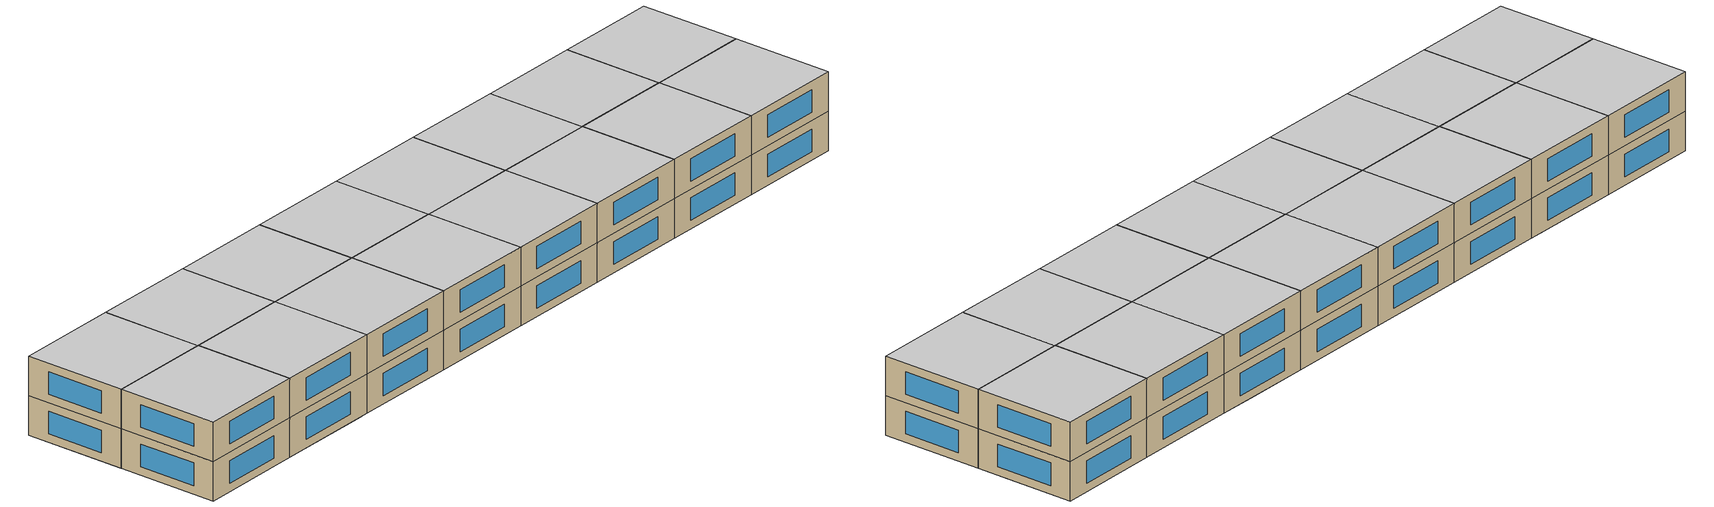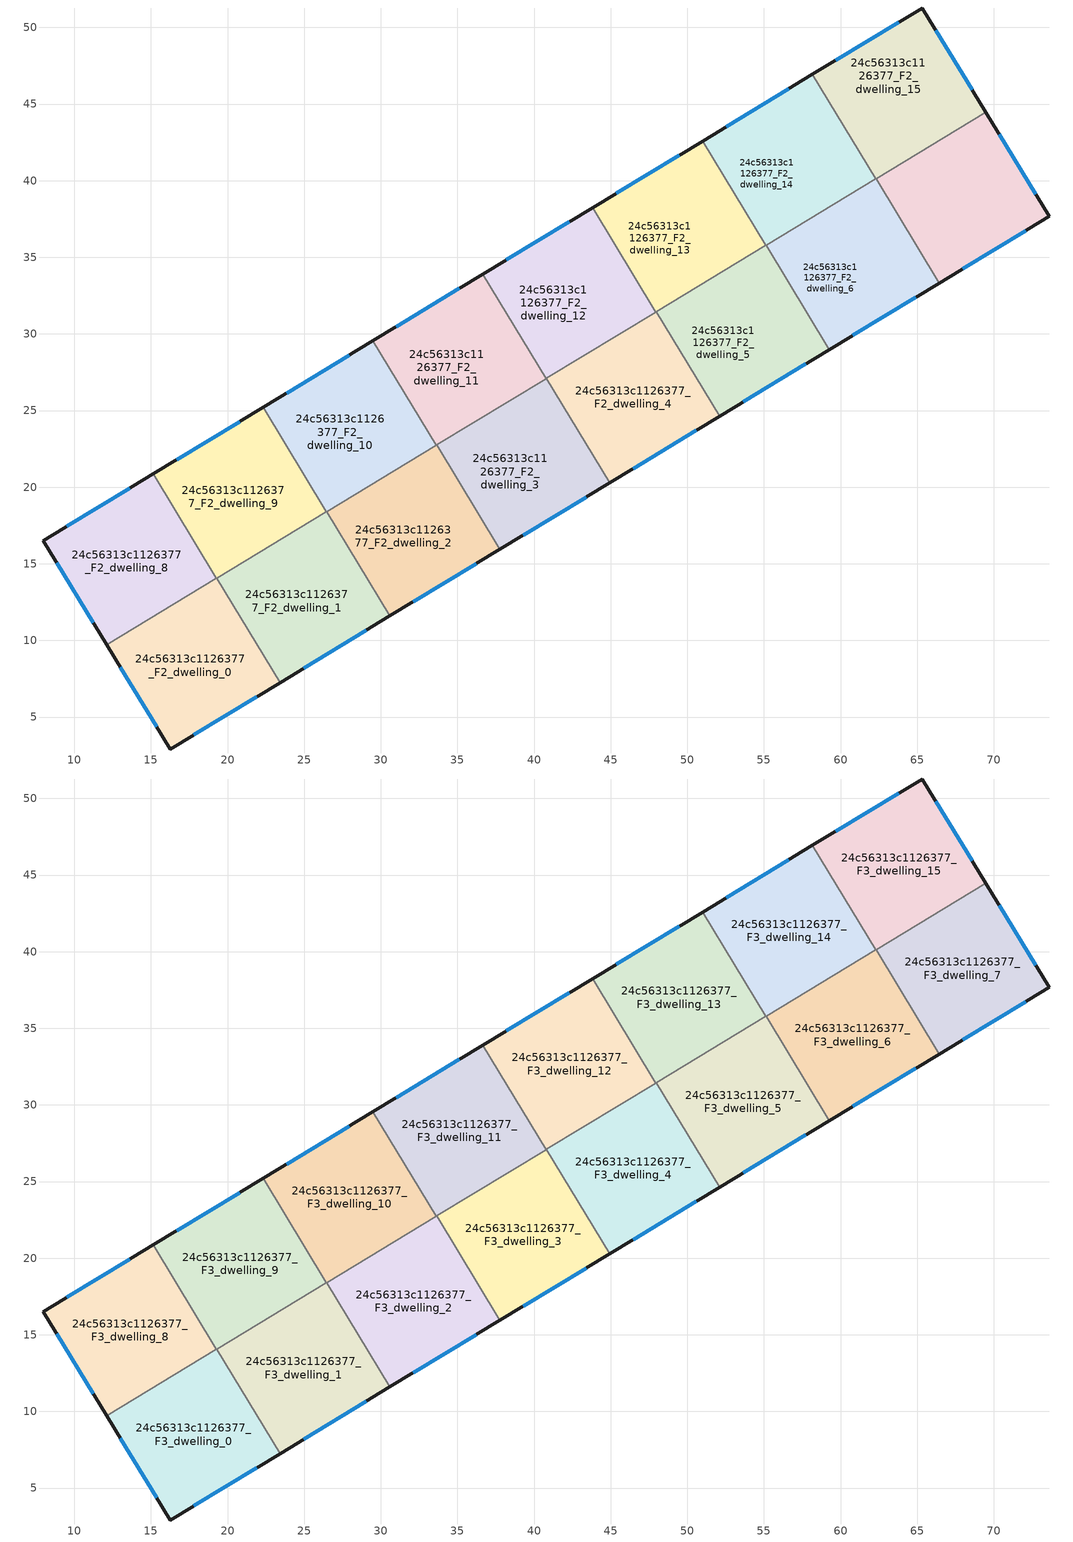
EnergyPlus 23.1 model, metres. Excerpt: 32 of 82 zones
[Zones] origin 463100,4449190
24c56313c1126377_F2_dwelling_0
 floor to 24c56313c1126377_F1_dwelling_1 (EU_floor_Construction): 18.86,13.8 22.99,6.99 16.27,2.91 12.12,9.71 z6
 floor to 24c56313c1126377_F1_dwelling_3 (EU_floor_Construction): 19.3,14.06 23.43,7.25 22.99,6.99 18.87,13.8 z6
 wall outside (EU_wall_Construction): 12.12,9.71 16.27,2.91 23.43,7.25 z6:9
 wall to 24c56313c1126377_F2_dwelling_1 (EU_wall_Construction): 23.43,7.25 19.3,14.06 z6:9
 wall to 24c56313c1126377_F2_dwelling_8 (EU_wall_Construction): 19.28,14.05 12.12,9.71 z6:9
 wall to 24c56313c1126377_F2_dwelling_9 (EU_wall_Construction): 19.3,14.06 19.28,14.05 z6:9
 window (EU_Window_Construction): 17.8,3.84 21.89,6.32 / 13.01,8.25 15.38,4.37 z6.64:8.36
24c56313c1126377_F2_dwelling_1
 floor to 24c56313c1126377_F1_dwelling_3 (EU_floor_Construction): 25.61,17.89 29.74,11.08 23.43,7.25 19.3,14.06 z6
 floor to 24c56313c1126377_F1_dwelling_5 (EU_floor_Construction): 26.47,18.41 30.59,11.6 29.74,11.08 25.61,17.89 z6
 wall outside (EU_wall_Construction): 23.43,7.25 30.59,11.6 z6:9
 wall to 24c56313c1126377_F2_dwelling_2 (EU_wall_Construction): 30.59,11.6 26.47,18.41 z6:9
 wall to 24c56313c1126377_F2_dwelling_9 (EU_wall_Construction): 26.44,18.39 19.3,14.06 z6:9
 wall to 24c56313c1126377_F2_dwelling_10 (EU_wall_Construction): 26.47,18.41 26.44,18.39 z6:9
 window (EU_Window_Construction): 24.96,8.18 29.06,10.67 z6.64:8.36
24c56313c1126377_F2_dwelling_10
 floor to 24c56313c1126377_F1_dwelling_4 (EU_floor_Construction): 28.23,28.79 32.36,21.98 26.44,18.39 22.32,25.2 z6
 floor to 24c56313c1126377_F1_dwelling_6 (EU_floor_Construction): 29.49,29.55 33.61,22.74 32.36,21.98 28.23,28.79 z6
 wall outside (EU_wall_Construction): 29.49,29.55 22.32,25.2 z6:9
 wall to 24c56313c1126377_F2_dwelling_11 (EU_wall_Construction): 33.61,22.74 29.49,29.55 z6:9
 wall to 24c56313c1126377_F2_dwelling_9 (EU_wall_Construction): 22.32,25.2 26.45,18.39 z6:9
 wall to 24c56313c1126377_F2_dwelling_2 (EU_wall_Construction): 26.47,18.41 33.61,22.74 z6:9
 window (EU_Window_Construction): 27.95,28.62 23.85,26.13 z6.64:8.36
24c56313c1126377_F2_dwelling_11
 floor to 24c56313c1126377_F1_dwelling_6 (EU_floor_Construction): 34.98,32.88 39.11,26.07 33.61,22.74 29.49,29.55 z6
 floor to 24c56313c1126377_F1_dwelling_8 (EU_floor_Construction): 36.66,33.89 40.78,27.08 39.11,26.07 34.98,32.88 z6
 wall outside (EU_wall_Construction): 36.66,33.89 29.49,29.55 z6:9
 wall to 24c56313c1126377_F2_dwelling_12 (EU_wall_Construction): 40.78,27.08 36.66,33.89 z6:9
 wall to 24c56313c1126377_F2_dwelling_3 (EU_wall_Construction): 33.64,22.75 40.78,27.08 z6:9
 wall to 24c56313c1126377_F2_dwelling_2 (EU_wall_Construction): 33.61,22.74 33.64,22.75 z6:9
 window (EU_Window_Construction): 35.12,32.96 31.02,30.48 z6.64:8.36
24c56313c1126377_F2_dwelling_12
 floor to 24c56313c1126377_F1_dwelling_8 (EU_floor_Construction): 41.73,36.97 45.86,30.16 40.78,27.08 36.66,33.89 z6
 floor to 24c56313c1126377_F1_dwelling_10 (EU_floor_Construction): 43.83,38.24 47.95,31.43 45.86,30.16 41.73,36.97 z6
 wall outside (EU_wall_Construction): 43.83,38.24 36.66,33.89 z6:9
 wall to 24c56313c1126377_F2_dwelling_13 (EU_wall_Construction): 47.95,31.43 43.83,38.24 z6:9
 wall to 24c56313c1126377_F2_dwelling_4 (EU_wall_Construction): 40.81,27.1 47.95,31.43 z6:9
 wall to 24c56313c1126377_F2_dwelling_3 (EU_wall_Construction): 40.78,27.08 40.81,27.1 z6:9
 window (EU_Window_Construction): 42.29,37.31 38.19,34.82 z6.64:8.36
24c56313c1126377_F2_dwelling_13
 floor to 24c56313c1126377_F1_dwelling_10 (EU_floor_Construction): 48.48,41.06 52.6,34.25 47.95,31.43 43.83,38.24 z6
 floor to 24c56313c1126377_F1_dwelling_12 (EU_floor_Construction): 50.99,42.58 55.12,35.77 52.6,34.25 48.48,41.06 z6
 wall outside (EU_wall_Construction): 50.99,42.58 43.83,38.24 z6:9
 wall to 24c56313c1126377_F2_dwelling_14 (EU_wall_Construction): 55.12,35.77 50.99,42.58 z6:9
 wall to 24c56313c1126377_F2_dwelling_5 (EU_wall_Construction): 47.98,31.44 55.12,35.77 z6:9
 wall to 24c56313c1126377_F2_dwelling_4 (EU_wall_Construction): 47.95,31.43 47.98,31.44 z6:9
 window (EU_Window_Construction): 49.46,41.65 45.36,39.17 z6.64:8.36
24c56313c1126377_F2_dwelling_14
 floor to 24c56313c1126377_F1_dwelling_14 (EU_floor_Construction): 58.16,46.93 60.92,42.38 57.98,40.6 55.22,45.15 z6
 floor to 24c56313c1126377_F1_dwelling_16 (EU_floor_Construction): 60.92,42.38 62.29,40.12 59.35,38.34 57.98,40.6 z6
 floor adiabatic (EU_floor_Construction): 55.22,45.15 59.35,38.34 55.12,35.77 50.99,42.58 z6
 wall outside (EU_wall_Construction): 58.16,46.93 50.99,42.58 z6:9
 wall to 24c56313c1126377_F2_dwelling_15 (EU_wall_Construction): 62.29,40.12 58.16,46.93 z6:9
 wall to 24c56313c1126377_F2_dwelling_6 (EU_wall_Construction): 55.15,35.79 62.29,40.12 z6:9
 wall to 24c56313c1126377_F2_dwelling_5 (EU_wall_Construction): 55.12,35.77 55.15,35.79 z6:9
 window (EU_Window_Construction): 56.63,46 52.53,43.51 z6.64:8.36
24c56313c1126377_F2_dwelling_15
 floor to 24c56313c1126377_F1_dwelling_14 (EU_floor_Construction): 65.32,51.27 68.09,46.73 60.92,42.38 58.16,46.93 z6
 floor to 24c56313c1126377_F1_dwelling_16 (EU_floor_Construction): 68.09,46.73 69.47,44.47 62.29,40.12 60.92,42.38 z6
 wall outside (EU_wall_Construction): 69.47,44.47 65.32,51.27 58.16,46.93 z6:9
 wall to 24c56313c1126377_F2_dwelling_7 (EU_wall_Construction): 62.32,40.13 69.47,44.47 z6:9
 wall to 24c56313c1126377_F2_dwelling_6 (EU_wall_Construction): 62.29,40.12 62.32,40.13 z6:9
 window (EU_Window_Construction): 68.58,45.93 66.21,49.81 / 63.79,50.34 59.7,47.86 z6.64:8.36
24c56313c1126377_F2_dwelling_2
 floor to 24c56313c1126377_F1_dwelling_5 (EU_floor_Construction): 32.36,21.98 36.49,15.17 30.59,11.6 26.47,18.41 z6
 floor to 24c56313c1126377_F1_dwelling_7 (EU_floor_Construction): 33.64,22.75 37.77,15.94 36.49,15.17 32.36,21.98 z6
 wall outside (EU_wall_Construction): 30.59,11.6 37.77,15.94 z6:9
 wall to 24c56313c1126377_F2_dwelling_3 (EU_wall_Construction): 37.77,15.94 33.64,22.75 z6:9
 window (EU_Window_Construction): 32.13,12.53 36.23,15.01 z6.64:8.36
24c56313c1126377_F2_dwelling_3
 floor to 24c56313c1126377_F1_dwelling_7 (EU_floor_Construction): 39.11,26.07 43.24,19.26 37.77,15.94 33.64,22.75 z6
 floor adiabatic (EU_floor_Construction): 40.81,27.1 44.93,20.29 43.24,19.26 39.11,26.07 z6
 wall outside (EU_wall_Construction): 37.77,15.94 44.93,20.29 z6:9
 wall to 24c56313c1126377_F2_dwelling_4 (EU_wall_Construction): 44.93,20.29 40.81,27.1 z6:9
 window (EU_Window_Construction): 39.3,16.87 43.4,19.36 z6.64:8.36
24c56313c1126377_F2_dwelling_4
 floor adiabatic (EU_floor_Construction): 47.98,31.44 52.1,24.63 44.93,20.29 40.81,27.1 z6
 wall outside (EU_wall_Construction): 44.93,20.29 52.1,24.63 z6:9
 wall to 24c56313c1126377_F2_dwelling_5 (EU_wall_Construction): 52.1,24.63 47.98,31.44 z6:9
 window (EU_Window_Construction): 46.47,21.22 50.57,23.7 z6.64:8.36
24c56313c1126377_F2_dwelling_5
 floor to 24c56313c1126377_F1_dwelling_11 (EU_floor_Construction): 52.6,34.25 56.73,27.44 52.1,24.63 47.98,31.44 z6
 floor to 24c56313c1126377_F1_dwelling_13 (EU_floor_Construction): 55.15,35.79 59.27,28.98 56.73,27.44 52.6,34.25 z6
 wall outside (EU_wall_Construction): 52.1,24.63 59.27,28.98 z6:9
 wall to 24c56313c1126377_F2_dwelling_6 (EU_wall_Construction): 59.27,28.98 55.15,35.79 z6:9
 window (EU_Window_Construction): 53.64,25.56 57.74,28.05 z6.64:8.36
24c56313c1126377_F2_dwelling_6
 floor to 24c56313c1126377_F1_dwelling_13 (EU_floor_Construction): 59.35,38.34 63.48,31.53 59.27,28.98 55.15,35.79 z6
 floor to 24c56313c1126377_F1_dwelling_15 (EU_floor_Construction): 62.32,40.13 66.44,33.32 63.48,31.53 59.35,38.34 z6
 wall outside (EU_wall_Construction): 59.27,28.98 66.44,33.32 z6:9
 wall to 24c56313c1126377_F2_dwelling_7 (EU_wall_Construction): 66.44,33.32 62.32,40.13 z6:9
 window (EU_Window_Construction): 60.81,29.91 64.91,32.39 z6.64:8.36
24c56313c1126377_F2_dwelling_7
 floor to 24c56313c1126377_F1_dwelling_15 (EU_floor_Construction): 66.1,42.43 70.23,35.62 66.44,33.32 62.32,40.13 z6
 floor to 24c56313c1126377_F1_dwelling_16 (EU_floor_Construction): 69.47,44.47 73.62,37.67 70.23,35.62 66.1,42.43 z6
 wall outside (EU_wall_Construction): 66.44,33.32 73.62,37.67 69.47,44.47 z6:9
 window (EU_Window_Construction): 72.73,39.13 70.36,43.02 / 67.98,34.25 72.08,36.74 z6.64:8.36
24c56313c1126377_F2_dwelling_8
 floor to 24c56313c1126377_F1_dwelling_0 (EU_floor_Construction): 14.74,20.61 18.86,13.81 12.11,9.72 7.97,16.51 z6
 floor to 24c56313c1126377_F1_dwelling_2 (EU_floor_Construction): 15.15,20.86 19.28,14.05 18.86,13.8 14.74,20.61 z6
 floor to 24c56313c1126377_F1_dwelling_1 (EU_floor_Construction): 18.86,13.81 18.86,13.8 12.12,9.71 12.11,9.72 z6
 wall outside (EU_wall_Construction): 15.15,20.86 7.97,16.51 12.12,9.71 z6:9
 wall to 24c56313c1126377_F2_dwelling_9 (EU_wall_Construction): 19.28,14.05 15.15,20.86 z6:9
 window (EU_Window_Construction): 8.86,15.05 11.23,11.16 / 13.61,19.93 9.51,17.44 z6.64:8.36
24c56313c1126377_F2_dwelling_9
 floor to 24c56313c1126377_F1_dwelling_2 (EU_floor_Construction): 21.49,24.7 25.61,17.89 19.28,14.05 15.15,20.86 z6
 floor to 24c56313c1126377_F1_dwelling_4 (EU_floor_Construction): 22.32,25.2 26.44,18.39 25.61,17.89 21.49,24.7 z6
 wall outside (EU_wall_Construction): 22.32,25.2 15.15,20.86 z6:9
 window (EU_Window_Construction): 20.78,24.27 16.68,21.79 z6.64:8.36
24c56313c1126377_F3_dwelling_0
 floor to 24c56313c1126377_F2_dwelling_0 (EU_floor_Construction): 19.3,14.06 23.43,7.25 16.27,2.91 12.12,9.71 z9
 wall outside (EU_wall_Construction): 12.12,9.71 16.27,2.91 23.43,7.25 z9:12
 wall to 24c56313c1126377_F3_dwelling_1 (EU_wall_Construction): 23.43,7.25 19.3,14.06 z9:12
 wall to 24c56313c1126377_F3_dwelling_8 (EU_wall_Construction): 19.28,14.05 12.12,9.71 z9:12
 wall to 24c56313c1126377_F3_dwelling_9 (EU_wall_Construction): 19.3,14.06 19.28,14.05 z9:12
 window (EU_Window_Construction): 17.8,3.84 21.89,6.32 / 13.01,8.25 15.38,4.37 z9.64:11.36
 ceiling to 24c56313c1126377_F4_dwelling_0 (EU_floor_Construction): 23.43,7.25 19.3,14.06 12.12,9.71 16.27,2.91 z12
24c56313c1126377_F3_dwelling_1
 floor to 24c56313c1126377_F2_dwelling_1 (EU_floor_Construction): 26.47,18.41 30.59,11.6 23.43,7.25 19.3,14.06 z9
 wall outside (EU_wall_Construction): 23.43,7.25 30.59,11.6 z9:12
 wall to 24c56313c1126377_F3_dwelling_2 (EU_wall_Construction): 30.59,11.6 26.47,18.41 z9:12
 wall to 24c56313c1126377_F3_dwelling_9 (EU_wall_Construction): 26.44,18.39 19.3,14.06 z9:12
 wall to 24c56313c1126377_F3_dwelling_10 (EU_wall_Construction): 26.47,18.41 26.44,18.39 z9:12
 window (EU_Window_Construction): 24.96,8.18 29.06,10.67 z9.64:11.36
 ceiling to 24c56313c1126377_F4_dwelling_1 (EU_floor_Construction): 30.59,11.6 26.47,18.41 19.3,14.06 23.43,7.25 z12
24c56313c1126377_F3_dwelling_10
 floor to 24c56313c1126377_F2_dwelling_10 (EU_floor_Construction): 29.49,29.55 33.61,22.74 26.45,18.39 22.32,25.2 z9
 wall outside (EU_wall_Construction): 29.49,29.55 22.32,25.2 z9:12
 wall to 24c56313c1126377_F3_dwelling_11 (EU_wall_Construction): 33.61,22.74 29.49,29.55 z9:12
 wall to 24c56313c1126377_F3_dwelling_9 (EU_wall_Construction): 22.32,25.2 26.45,18.39 z9:12
 wall to 24c56313c1126377_F3_dwelling_2 (EU_wall_Construction): 26.47,18.41 33.61,22.74 z9:12
 window (EU_Window_Construction): 27.95,28.62 23.85,26.13 z9.64:11.36
 ceiling to 24c56313c1126377_F4_dwelling_10 (EU_floor_Construction): 33.61,22.74 29.49,29.55 22.32,25.2 26.45,18.39 z12
24c56313c1126377_F3_dwelling_11
 floor to 24c56313c1126377_F2_dwelling_11 (EU_floor_Construction): 36.66,33.89 40.78,27.08 33.61,22.74 29.49,29.55 z9
 wall outside (EU_wall_Construction): 36.66,33.89 29.49,29.55 z9:12
 wall to 24c56313c1126377_F3_dwelling_12 (EU_wall_Construction): 40.78,27.08 36.66,33.89 z9:12
 wall to 24c56313c1126377_F3_dwelling_3 (EU_wall_Construction): 33.64,22.75 40.78,27.08 z9:12
 wall to 24c56313c1126377_F3_dwelling_2 (EU_wall_Construction): 33.61,22.74 33.64,22.75 z9:12
 window (EU_Window_Construction): 35.12,32.96 31.02,30.48 z9.64:11.36
 ceiling to 24c56313c1126377_F4_dwelling_11 (EU_floor_Construction): 40.78,27.08 36.66,33.89 29.49,29.55 33.61,22.74 z12
24c56313c1126377_F3_dwelling_12
 floor to 24c56313c1126377_F2_dwelling_12 (EU_floor_Construction): 43.83,38.24 47.95,31.43 40.78,27.08 36.66,33.89 z9
 wall outside (EU_wall_Construction): 43.83,38.24 36.66,33.89 z9:12
 wall to 24c56313c1126377_F3_dwelling_13 (EU_wall_Construction): 47.95,31.43 43.83,38.24 z9:12
 wall to 24c56313c1126377_F3_dwelling_4 (EU_wall_Construction): 40.81,27.1 47.95,31.43 z9:12
 wall to 24c56313c1126377_F3_dwelling_3 (EU_wall_Construction): 40.78,27.08 40.81,27.1 z9:12
 window (EU_Window_Construction): 42.29,37.31 38.19,34.82 z9.64:11.36
 ceiling to 24c56313c1126377_F4_dwelling_12 (EU_floor_Construction): 47.95,31.43 43.83,38.24 36.66,33.89 40.78,27.08 z12
24c56313c1126377_F3_dwelling_13
 floor to 24c56313c1126377_F2_dwelling_13 (EU_floor_Construction): 50.99,42.58 55.12,35.77 47.95,31.43 43.83,38.24 z9
 wall outside (EU_wall_Construction): 50.99,42.58 43.83,38.24 z9:12
 wall to 24c56313c1126377_F3_dwelling_14 (EU_wall_Construction): 55.12,35.77 50.99,42.58 z9:12
 wall to 24c56313c1126377_F3_dwelling_5 (EU_wall_Construction): 47.98,31.44 55.12,35.77 z9:12
 wall to 24c56313c1126377_F3_dwelling_4 (EU_wall_Construction): 47.95,31.43 47.98,31.44 z9:12
 window (EU_Window_Construction): 49.46,41.65 45.36,39.17 z9.64:11.36
 ceiling to 24c56313c1126377_F4_dwelling_13 (EU_floor_Construction): 55.12,35.77 50.99,42.58 43.83,38.24 47.95,31.43 z12
24c56313c1126377_F3_dwelling_14
 floor to 24c56313c1126377_F2_dwelling_14 (EU_floor_Construction): 58.16,46.93 62.29,40.12 55.12,35.77 50.99,42.58 z9
 wall outside (EU_wall_Construction): 58.16,46.93 50.99,42.58 z9:12
 wall to 24c56313c1126377_F3_dwelling_15 (EU_wall_Construction): 62.29,40.12 58.16,46.93 z9:12
 wall to 24c56313c1126377_F3_dwelling_6 (EU_wall_Construction): 55.15,35.79 62.29,40.12 z9:12
 wall to 24c56313c1126377_F3_dwelling_5 (EU_wall_Construction): 55.12,35.77 55.15,35.79 z9:12
 window (EU_Window_Construction): 56.63,46 52.53,43.51 z9.64:11.36
 ceiling to 24c56313c1126377_F4_dwelling_14 (EU_floor_Construction): 62.29,40.12 58.16,46.93 50.99,42.58 55.12,35.77 z12
24c56313c1126377_F3_dwelling_15
 floor to 24c56313c1126377_F2_dwelling_15 (EU_floor_Construction): 65.32,51.27 69.47,44.47 62.29,40.12 58.16,46.93 z9
 wall outside (EU_wall_Construction): 69.47,44.47 65.32,51.27 58.16,46.93 z9:12
 wall to 24c56313c1126377_F3_dwelling_7 (EU_wall_Construction): 62.32,40.13 69.47,44.47 z9:12
 wall to 24c56313c1126377_F3_dwelling_6 (EU_wall_Construction): 62.29,40.12 62.32,40.13 z9:12
 window (EU_Window_Construction): 68.58,45.93 66.21,49.81 / 63.79,50.34 59.7,47.86 z9.64:11.36
 ceiling to 24c56313c1126377_F4_dwelling_15 (EU_floor_Construction): 69.47,44.47 65.32,51.27 58.16,46.93 62.29,40.12 z12
24c56313c1126377_F3_dwelling_2
 floor to 24c56313c1126377_F2_dwelling_2 (EU_floor_Construction): 33.64,22.75 37.77,15.94 30.59,11.6 26.47,18.41 z9
 wall outside (EU_wall_Construction): 30.59,11.6 37.77,15.94 z9:12
 wall to 24c56313c1126377_F3_dwelling_3 (EU_wall_Construction): 37.77,15.94 33.64,22.75 z9:12
 window (EU_Window_Construction): 32.13,12.53 36.23,15.01 z9.64:11.36
 ceiling to 24c56313c1126377_F4_dwelling_2 (EU_floor_Construction): 37.77,15.94 33.64,22.75 26.47,18.41 30.59,11.6 z12
24c56313c1126377_F3_dwelling_3
 floor to 24c56313c1126377_F2_dwelling_3 (EU_floor_Construction): 40.81,27.1 44.93,20.29 37.77,15.94 33.64,22.75 z9
 wall outside (EU_wall_Construction): 37.77,15.94 44.93,20.29 z9:12
 wall to 24c56313c1126377_F3_dwelling_4 (EU_wall_Construction): 44.93,20.29 40.81,27.1 z9:12
 window (EU_Window_Construction): 39.3,16.87 43.4,19.36 z9.64:11.36
 ceiling to 24c56313c1126377_F4_dwelling_3 (EU_floor_Construction): 44.93,20.29 40.81,27.1 33.64,22.75 37.77,15.94 z12
24c56313c1126377_F3_dwelling_4
 floor to 24c56313c1126377_F2_dwelling_4 (EU_floor_Construction): 47.98,31.44 52.1,24.63 44.93,20.29 40.81,27.1 z9
 wall outside (EU_wall_Construction): 44.93,20.29 52.1,24.63 z9:12
 wall to 24c56313c1126377_F3_dwelling_5 (EU_wall_Construction): 52.1,24.63 47.98,31.44 z9:12
 window (EU_Window_Construction): 46.47,21.22 50.57,23.7 z9.64:11.36
 ceiling to 24c56313c1126377_F4_dwelling_4 (EU_floor_Construction): 52.1,24.63 47.98,31.44 40.81,27.1 44.93,20.29 z12
24c56313c1126377_F3_dwelling_5
 floor to 24c56313c1126377_F2_dwelling_5 (EU_floor_Construction): 55.15,35.79 59.27,28.98 52.1,24.63 47.98,31.44 z9
 wall outside (EU_wall_Construction): 52.1,24.63 59.27,28.98 z9:12
 wall to 24c56313c1126377_F3_dwelling_6 (EU_wall_Construction): 59.27,28.98 55.15,35.79 z9:12
 window (EU_Window_Construction): 53.64,25.56 57.74,28.05 z9.64:11.36
 ceiling to 24c56313c1126377_F4_dwelling_5 (EU_floor_Construction): 59.27,28.98 55.15,35.79 47.98,31.44 52.1,24.63 z12
24c56313c1126377_F3_dwelling_6
 floor to 24c56313c1126377_F2_dwelling_6 (EU_floor_Construction): 62.32,40.13 66.44,33.32 59.27,28.98 55.15,35.79 z9
 wall outside (EU_wall_Construction): 59.27,28.98 66.44,33.32 z9:12
 wall to 24c56313c1126377_F3_dwelling_7 (EU_wall_Construction): 66.44,33.32 62.32,40.13 z9:12
 window (EU_Window_Construction): 60.81,29.91 64.91,32.39 z9.64:11.36
 ceiling to 24c56313c1126377_F4_dwelling_6 (EU_floor_Construction): 66.44,33.32 62.32,40.13 55.15,35.79 59.27,28.98 z12
24c56313c1126377_F3_dwelling_7
 floor to 24c56313c1126377_F2_dwelling_7 (EU_floor_Construction): 69.47,44.47 73.62,37.67 66.44,33.32 62.32,40.13 z9
 wall outside (EU_wall_Construction): 66.44,33.32 73.62,37.67 69.47,44.47 z9:12
 window (EU_Window_Construction): 72.73,39.13 70.36,43.02 / 67.98,34.25 72.08,36.74 z9.64:11.36
 ceiling to 24c56313c1126377_F4_dwelling_7 (EU_floor_Construction): 73.62,37.67 69.47,44.47 62.32,40.13 66.44,33.32 z12
24c56313c1126377_F3_dwelling_8
 floor to 24c56313c1126377_F2_dwelling_8 (EU_floor_Construction): 15.15,20.86 19.28,14.05 12.12,9.71 7.97,16.51 z9
 wall outside (EU_wall_Construction): 15.15,20.86 7.97,16.51 12.12,9.71 z9:12
 wall to 24c56313c1126377_F3_dwelling_9 (EU_wall_Construction): 19.28,14.05 15.15,20.86 z9:12
 window (EU_Window_Construction): 8.86,15.05 11.23,11.16 / 13.61,19.93 9.51,17.44 z9.64:11.36
 ceiling to 24c56313c1126377_F4_dwelling_8 (EU_floor_Construction): 19.28,14.05 15.15,20.86 7.97,16.51 12.12,9.71 z12
24c56313c1126377_F3_dwelling_9
 floor to 24c56313c1126377_F2_dwelling_9 (EU_floor_Construction): 22.32,25.2 26.45,18.39 19.28,14.05 15.15,20.86 z9
 wall outside (EU_wall_Construction): 22.32,25.2 15.15,20.86 z9:12
 window (EU_Window_Construction): 20.78,24.27 16.68,21.79 z9.64:11.36
 ceiling to 24c56313c1126377_F4_dwelling_9 (EU_floor_Construction): 26.45,18.39 22.32,25.2 15.15,20.86 19.28,14.05 z12
[Building]
EU S2 Campaign: North Axis=0; Terrain=City; Solar Distribution=FullExterior
[Site:Location]
Yerevan-Zvartnots.Intl.AP: Latitude=40.15; Longitude=44.383; Time Zone=4; Elevation=854
[SizingPeriod:WeatherFileDays]
AnnualSizingPeriod: Begin Month=1; Begin Day of Month=1; End Month=12; End Day of Month=31; Day of Week for Start Day=Monday; Use Weather File Daylight Saving Period=No; Use Weather File Rain and Snow Indicators=No
[MATERIAL]
EU_InternalMass_Material: Roughness=MediumRough; Thickness=0.1; Conductivity=1; Density=1800; Specific Heat=900; Thermal Absorptance=0.9; Solar Absorptance=0.7; Visible Absorptance=0.7
[MATERIAL:NOMASS] Roughness=MediumRough; Thermal Absorptance=0.9; Solar Absorptance=0.7; Visible Absorptance=0.7
Name | Thermal Resistance
EU_wall_NoMass | 1.05043
EU_floor_NoMass | 0.478065
[WINDOWMATERIAL:SIMPLEGLAZINGSYSTEM]
EU_Window_SimpleGlazing: UFactor=2.5566; Solar Heat Gain Coefficient=0.75; Visible Transmittance=0.75
[CONSTRUCTION]
EU_wall_Construction: EU_wall_NoMass
EU_floor_Construction: EU_floor_NoMass
EU_Window_Construction: EU_Window_SimpleGlazing
EU_InternalMass_Construction: EU_InternalMass_Material
[ZONE] Type=1; Multiplier=1; Ceiling Height=autocalculate; Floor Area=autocalculate; Part of Total Floor Area=Yes
Name | Volume
24c56313c1126377_F2_dwelling_0; 24c56313c1126377_F3_dwelling_0 | 200.286
24c56313c1126377_F2_dwelling_1; 24c56313c1126377_F3_dwelling_1; 24c56313c1126377_F2_dwelling_12; 24c56313c1126377_F3_dwelling_12; 24c56313c1126377_F2_dwelling_9; 24c56313c1126377_F3_dwelling_9 | 200.292
24c56313c1126377_F2_dwelling_10; 24c56313c1126377_F3_dwelling_10 | 200.327
24c56313c1126377_F2_dwelling_11; 24c56313c1126377_F3_dwelling_11 | 200.326
24c56313c1126377_F2_dwelling_13; 24c56313c1126377_F3_dwelling_13 | 200.313
24c56313c1126377_F2_dwelling_14; 24c56313c1126377_F3_dwelling_14; 24c56313c1126377_F2_dwelling_4; 24c56313c1126377_F3_dwelling_4 | 200.309
24c56313c1126377_F2_dwelling_15; 24c56313c1126377_F3_dwelling_15 | 200.32
24c56313c1126377_F2_dwelling_2; 24c56313c1126377_F3_dwelling_2 | 200.274
24c56313c1126377_F2_dwelling_3; 24c56313c1126377_F3_dwelling_3 | 200.271
24c56313c1126377_F2_dwelling_5; 24c56313c1126377_F3_dwelling_5 | 200.291
24c56313c1126377_F2_dwelling_6; 24c56313c1126377_F3_dwelling_6 | 200.259
24c56313c1126377_F2_dwelling_7; 24c56313c1126377_F3_dwelling_7 | 200.285
24c56313c1126377_F2_dwelling_8; 24c56313c1126377_F3_dwelling_8 | 200.302
[INTERNALMASS] Construction=EU_InternalMass_Construction
Name | Zone or ZoneList | Surface Area
24c56313c1126377_F2_dwelling_0_EU_InternalMass | 24c56313c1126377_F2_dwelling_0 | 66.7618
24c56313c1126377_F2_dwelling_1_EU_InternalMass | 24c56313c1126377_F2_dwelling_1 | 66.7639
24c56313c1126377_F2_dwelling_2_EU_InternalMass | 24c56313c1126377_F2_dwelling_2 | 66.7583
24c56313c1126377_F2_dwelling_3_EU_InternalMass | 24c56313c1126377_F2_dwelling_3 | 66.7571
24c56313c1126377_F2_dwelling_4_EU_InternalMass | 24c56313c1126377_F2_dwelling_4 | 66.7695
24c56313c1126377_F2_dwelling_5_EU_InternalMass | 24c56313c1126377_F2_dwelling_5 | 66.7639
24c56313c1126377_F2_dwelling_6_EU_InternalMass | 24c56313c1126377_F2_dwelling_6 | 66.7527
24c56313c1126377_F2_dwelling_7_EU_InternalMass | 24c56313c1126377_F2_dwelling_7 | 66.7615
24c56313c1126377_F2_dwelling_8_EU_InternalMass | 24c56313c1126377_F2_dwelling_8 | 66.7674
24c56313c1126377_F2_dwelling_9_EU_InternalMass | 24c56313c1126377_F2_dwelling_9 | 66.7642
24c56313c1126377_F2_dwelling_10_EU_InternalMass | 24c56313c1126377_F2_dwelling_10 | 66.7754
24c56313c1126377_F2_dwelling_11_EU_InternalMass | 24c56313c1126377_F2_dwelling_11 | 66.7754
24c56313c1126377_F2_dwelling_12_EU_InternalMass | 24c56313c1126377_F2_dwelling_12 | 66.7642
24c56313c1126377_F2_dwelling_13_EU_InternalMass | 24c56313c1126377_F2_dwelling_13 | 66.771
24c56313c1126377_F2_dwelling_14_EU_InternalMass | 24c56313c1126377_F2_dwelling_14 | 66.7699
24c56313c1126377_F2_dwelling_15_EU_InternalMass | 24c56313c1126377_F2_dwelling_15 | 66.7731
24c56313c1126377_F3_dwelling_0_EU_InternalMass | 24c56313c1126377_F3_dwelling_0 | 66.7618
24c56313c1126377_F3_dwelling_1_EU_InternalMass | 24c56313c1126377_F3_dwelling_1 | 66.7639
24c56313c1126377_F3_dwelling_2_EU_InternalMass | 24c56313c1126377_F3_dwelling_2 | 66.7583
24c56313c1126377_F3_dwelling_3_EU_InternalMass | 24c56313c1126377_F3_dwelling_3 | 66.7571
24c56313c1126377_F3_dwelling_4_EU_InternalMass | 24c56313c1126377_F3_dwelling_4 | 66.7695
24c56313c1126377_F3_dwelling_5_EU_InternalMass | 24c56313c1126377_F3_dwelling_5 | 66.7639
24c56313c1126377_F3_dwelling_6_EU_InternalMass | 24c56313c1126377_F3_dwelling_6 | 66.7527
24c56313c1126377_F3_dwelling_7_EU_InternalMass | 24c56313c1126377_F3_dwelling_7 | 66.7615
24c56313c1126377_F3_dwelling_8_EU_InternalMass | 24c56313c1126377_F3_dwelling_8 | 66.7674
24c56313c1126377_F3_dwelling_9_EU_InternalMass | 24c56313c1126377_F3_dwelling_9 | 66.7642
24c56313c1126377_F3_dwelling_10_EU_InternalMass | 24c56313c1126377_F3_dwelling_10 | 66.7754
24c56313c1126377_F3_dwelling_11_EU_InternalMass | 24c56313c1126377_F3_dwelling_11 | 66.7754
24c56313c1126377_F3_dwelling_12_EU_InternalMass | 24c56313c1126377_F3_dwelling_12 | 66.7642
24c56313c1126377_F3_dwelling_13_EU_InternalMass | 24c56313c1126377_F3_dwelling_13 | 66.771
24c56313c1126377_F3_dwelling_14_EU_InternalMass | 24c56313c1126377_F3_dwelling_14 | 66.7699
24c56313c1126377_F3_dwelling_15_EU_InternalMass | 24c56313c1126377_F3_dwelling_15 | 66.7731
[OTHEREQUIPMENT] Fuel Type=Electricity; Design Level Calculation Method=Watts/Area; Power per Zone Floor Area=1; Fraction Latent=0; Fraction Radiant=0; Fraction Lost=0; Carbon Dioxide Generation Rate=0; EndUse Subcategory=EU_Step8_InternalGains
Name | Zone or ZoneList or Space or SpaceList | Schedule
EU_Step8_InternalGain_24c56313c1126377_F2_dwelling_0_f000 | 24c56313c1126377_F2_dwelling_0 | EU_Step8_GainSchedule_24c56313c1126377_F2_dwelling_0_f000
EU_Step8_InternalGain_24c56313c1126377_F2_dwelling_1_f000 | 24c56313c1126377_F2_dwelling_1 | EU_Step8_GainSchedule_24c56313c1126377_F2_dwelling_1_f000
EU_Step8_InternalGain_24c56313c1126377_F2_dwelling_2_f000 | 24c56313c1126377_F2_dwelling_2 | EU_Step8_GainSchedule_24c56313c1126377_F2_dwelling_2_f000
EU_Step8_InternalGain_24c56313c1126377_F2_dwelling_3_f000 | 24c56313c1126377_F2_dwelling_3 | EU_Step8_GainSchedule_24c56313c1126377_F2_dwelling_3_f000
EU_Step8_InternalGain_24c56313c1126377_F2_dwelling_4_f000 | 24c56313c1126377_F2_dwelling_4 | EU_Step8_GainSchedule_24c56313c1126377_F2_dwelling_4_f000
EU_Step8_InternalGain_24c56313c1126377_F2_dwelling_5_f000 | 24c56313c1126377_F2_dwelling_5 | EU_Step8_GainSchedule_24c56313c1126377_F2_dwelling_5_f000
EU_Step8_InternalGain_24c56313c1126377_F2_dwelling_6_f000 | 24c56313c1126377_F2_dwelling_6 | EU_Step8_GainSchedule_24c56313c1126377_F2_dwelling_6_f000
EU_Step8_InternalGain_24c56313c1126377_F2_dwelling_7_f000 | 24c56313c1126377_F2_dwelling_7 | EU_Step8_GainSchedule_24c56313c1126377_F2_dwelling_7_f000
EU_Step8_InternalGain_24c56313c1126377_F2_dwelling_8_f000 | 24c56313c1126377_F2_dwelling_8 | EU_Step8_GainSchedule_24c56313c1126377_F2_dwelling_8_f000
EU_Step8_InternalGain_24c56313c1126377_F2_dwelling_9_f000 | 24c56313c1126377_F2_dwelling_9 | EU_Step8_GainSchedule_24c56313c1126377_F2_dwelling_9_f000
EU_Step8_InternalGain_24c56313c1126377_F2_dwelling_10_f000 | 24c56313c1126377_F2_dwelling_10 | EU_Step8_GainSchedule_24c56313c1126377_F2_dwelling_10_f000
EU_Step8_InternalGain_24c56313c1126377_F2_dwelling_11_f000 | 24c56313c1126377_F2_dwelling_11 | EU_Step8_GainSchedule_24c56313c1126377_F2_dwelling_11_f000
EU_Step8_InternalGain_24c56313c1126377_F2_dwelling_12_f000 | 24c56313c1126377_F2_dwelling_12 | EU_Step8_GainSchedule_24c56313c1126377_F2_dwelling_12_f000
EU_Step8_InternalGain_24c56313c1126377_F2_dwelling_13_f000 | 24c56313c1126377_F2_dwelling_13 | EU_Step8_GainSchedule_24c56313c1126377_F2_dwelling_13_f000
EU_Step8_InternalGain_24c56313c1126377_F2_dwelling_14_f000 | 24c56313c1126377_F2_dwelling_14 | EU_Step8_GainSchedule_24c56313c1126377_F2_dwelling_14_f000
EU_Step8_InternalGain_24c56313c1126377_F2_dwelling_15_f000 | 24c56313c1126377_F2_dwelling_15 | EU_Step8_GainSchedule_24c56313c1126377_F2_dwelling_15_f000
EU_Step8_InternalGain_24c56313c1126377_F3_dwelling_0_f000 | 24c56313c1126377_F3_dwelling_0 | EU_Step8_GainSchedule_24c56313c1126377_F3_dwelling_0_f000
EU_Step8_InternalGain_24c56313c1126377_F3_dwelling_1_f000 | 24c56313c1126377_F3_dwelling_1 | EU_Step8_GainSchedule_24c56313c1126377_F3_dwelling_1_f000
EU_Step8_InternalGain_24c56313c1126377_F3_dwelling_2_f000 | 24c56313c1126377_F3_dwelling_2 | EU_Step8_GainSchedule_24c56313c1126377_F3_dwelling_2_f000
EU_Step8_InternalGain_24c56313c1126377_F3_dwelling_3_f000 | 24c56313c1126377_F3_dwelling_3 | EU_Step8_GainSchedule_24c56313c1126377_F3_dwelling_3_f000
EU_Step8_InternalGain_24c56313c1126377_F3_dwelling_4_f000 | 24c56313c1126377_F3_dwelling_4 | EU_Step8_GainSchedule_24c56313c1126377_F3_dwelling_4_f000
EU_Step8_InternalGain_24c56313c1126377_F3_dwelling_5_f000 | 24c56313c1126377_F3_dwelling_5 | EU_Step8_GainSchedule_24c56313c1126377_F3_dwelling_5_f000
EU_Step8_InternalGain_24c56313c1126377_F3_dwelling_6_f000 | 24c56313c1126377_F3_dwelling_6 | EU_Step8_GainSchedule_24c56313c1126377_F3_dwelling_6_f000
EU_Step8_InternalGain_24c56313c1126377_F3_dwelling_7_f000 | 24c56313c1126377_F3_dwelling_7 | EU_Step8_GainSchedule_24c56313c1126377_F3_dwelling_7_f000
EU_Step8_InternalGain_24c56313c1126377_F3_dwelling_8_f000 | 24c56313c1126377_F3_dwelling_8 | EU_Step8_GainSchedule_24c56313c1126377_F3_dwelling_8_f000
EU_Step8_InternalGain_24c56313c1126377_F3_dwelling_9_f000 | 24c56313c1126377_F3_dwelling_9 | EU_Step8_GainSchedule_24c56313c1126377_F3_dwelling_9_f000
EU_Step8_InternalGain_24c56313c1126377_F3_dwelling_10_f000 | 24c56313c1126377_F3_dwelling_10 | EU_Step8_GainSchedule_24c56313c1126377_F3_dwelling_10_f000
EU_Step8_InternalGain_24c56313c1126377_F3_dwelling_11_f000 | 24c56313c1126377_F3_dwelling_11 | EU_Step8_GainSchedule_24c56313c1126377_F3_dwelling_11_f000
EU_Step8_InternalGain_24c56313c1126377_F3_dwelling_12_f000 | 24c56313c1126377_F3_dwelling_12 | EU_Step8_GainSchedule_24c56313c1126377_F3_dwelling_12_f000
EU_Step8_InternalGain_24c56313c1126377_F3_dwelling_13_f000 | 24c56313c1126377_F3_dwelling_13 | EU_Step8_GainSchedule_24c56313c1126377_F3_dwelling_13_f000
EU_Step8_InternalGain_24c56313c1126377_F3_dwelling_14_f000 | 24c56313c1126377_F3_dwelling_14 | EU_Step8_GainSchedule_24c56313c1126377_F3_dwelling_14_f000
EU_Step8_InternalGain_24c56313c1126377_F3_dwelling_15_f000 | 24c56313c1126377_F3_dwelling_15 | EU_Step8_GainSchedule_24c56313c1126377_F3_dwelling_15_f000
[ZONEVENTILATION:DESIGNFLOWRATE] Schedule=EU_AlwaysOn; Design Flow Rate Calculation Method=AirChanges/Hour; Air Changes per Hour=0.557805; Ventilation Type=Natural; Fan Pressure Rise=0; Fan Total Efficiency=1; Constant Term Coefficient=1; Temperature Term Coefficient=0; Velocity Term Coefficient=0; Velocity Squared Term Coefficient=0; Minimum Indoor Temperature=-100; Maximum Indoor Temperature=100; Delta Temperature=-100; Minimum Outdoor Temperature=-100; Maximum Outdoor Temperature=100; Maximum Wind Speed=40
Name | Zone or ZoneList or Space or SpaceList
EU_ConstantAir_24c56313c1126377_F2_dwelling_0 | 24c56313c1126377_F2_dwelling_0
EU_ConstantAir_24c56313c1126377_F2_dwelling_1 | 24c56313c1126377_F2_dwelling_1
EU_ConstantAir_24c56313c1126377_F2_dwelling_2 | 24c56313c1126377_F2_dwelling_2
EU_ConstantAir_24c56313c1126377_F2_dwelling_3 | 24c56313c1126377_F2_dwelling_3
EU_ConstantAir_24c56313c1126377_F2_dwelling_4 | 24c56313c1126377_F2_dwelling_4
EU_ConstantAir_24c56313c1126377_F2_dwelling_5 | 24c56313c1126377_F2_dwelling_5
EU_ConstantAir_24c56313c1126377_F2_dwelling_6 | 24c56313c1126377_F2_dwelling_6
EU_ConstantAir_24c56313c1126377_F2_dwelling_7 | 24c56313c1126377_F2_dwelling_7
EU_ConstantAir_24c56313c1126377_F2_dwelling_8 | 24c56313c1126377_F2_dwelling_8
EU_ConstantAir_24c56313c1126377_F2_dwelling_9 | 24c56313c1126377_F2_dwelling_9
EU_ConstantAir_24c56313c1126377_F2_dwelling_10 | 24c56313c1126377_F2_dwelling_10
EU_ConstantAir_24c56313c1126377_F2_dwelling_11 | 24c56313c1126377_F2_dwelling_11
EU_ConstantAir_24c56313c1126377_F2_dwelling_12 | 24c56313c1126377_F2_dwelling_12
EU_ConstantAir_24c56313c1126377_F2_dwelling_13 | 24c56313c1126377_F2_dwelling_13
EU_ConstantAir_24c56313c1126377_F2_dwelling_14 | 24c56313c1126377_F2_dwelling_14
EU_ConstantAir_24c56313c1126377_F2_dwelling_15 | 24c56313c1126377_F2_dwelling_15
EU_ConstantAir_24c56313c1126377_F3_dwelling_0 | 24c56313c1126377_F3_dwelling_0
EU_ConstantAir_24c56313c1126377_F3_dwelling_1 | 24c56313c1126377_F3_dwelling_1
EU_ConstantAir_24c56313c1126377_F3_dwelling_2 | 24c56313c1126377_F3_dwelling_2
EU_ConstantAir_24c56313c1126377_F3_dwelling_3 | 24c56313c1126377_F3_dwelling_3
EU_ConstantAir_24c56313c1126377_F3_dwelling_4 | 24c56313c1126377_F3_dwelling_4
EU_ConstantAir_24c56313c1126377_F3_dwelling_5 | 24c56313c1126377_F3_dwelling_5
EU_ConstantAir_24c56313c1126377_F3_dwelling_6 | 24c56313c1126377_F3_dwelling_6
EU_ConstantAir_24c56313c1126377_F3_dwelling_7 | 24c56313c1126377_F3_dwelling_7
EU_ConstantAir_24c56313c1126377_F3_dwelling_8 | 24c56313c1126377_F3_dwelling_8
EU_ConstantAir_24c56313c1126377_F3_dwelling_9 | 24c56313c1126377_F3_dwelling_9
EU_ConstantAir_24c56313c1126377_F3_dwelling_10 | 24c56313c1126377_F3_dwelling_10
EU_ConstantAir_24c56313c1126377_F3_dwelling_11 | 24c56313c1126377_F3_dwelling_11
EU_ConstantAir_24c56313c1126377_F3_dwelling_12 | 24c56313c1126377_F3_dwelling_12
EU_ConstantAir_24c56313c1126377_F3_dwelling_13 | 24c56313c1126377_F3_dwelling_13
EU_ConstantAir_24c56313c1126377_F3_dwelling_14 | 24c56313c1126377_F3_dwelling_14
EU_ConstantAir_24c56313c1126377_F3_dwelling_15 | 24c56313c1126377_F3_dwelling_15
[HVACTEMPLATE:THERMOSTAT] Constant Heating Setpoint=20; Constant Cooling Setpoint=50
EU_HeatOnly_24c56313c1126377_F1_dwelling_15; EU_HeatOnly_24c56313c1126377_F1_dwelling_16; EU_HeatOnly_24c56313c1126377_F2_dwelling_0; EU_HeatOnly_24c56313c1126377_F2_dwelling_1; EU_HeatOnly_24c56313c1126377_F2_dwelling_2; EU_HeatOnly_24c56313c1126377_F2_dwelling_3; EU_HeatOnly_24c56313c1126377_F2_dwelling_4; EU_HeatOnly_24c56313c1126377_F2_dwelling_5; EU_HeatOnly_24c56313c1126377_F2_dwelling_6; EU_HeatOnly_24c56313c1126377_F2_dwelling_7; EU_HeatOnly_24c56313c1126377_F2_dwelling_8; EU_HeatOnly_24c56313c1126377_F2_dwelling_9; EU_HeatOnly_24c56313c1126377_F2_dwelling_10; EU_HeatOnly_24c56313c1126377_F2_dwelling_11; EU_HeatOnly_24c56313c1126377_F2_dwelling_12; EU_HeatOnly_24c56313c1126377_F2_dwelling_13; EU_HeatOnly_24c56313c1126377_F2_dwelling_14; EU_HeatOnly_24c56313c1126377_F2_dwelling_15; EU_HeatOnly_24c56313c1126377_F3_dwelling_0; EU_HeatOnly_24c56313c1126377_F3_dwelling_1; EU_HeatOnly_24c56313c1126377_F3_dwelling_2; EU_HeatOnly_24c56313c1126377_F3_dwelling_3; EU_HeatOnly_24c56313c1126377_F3_dwelling_4; EU_HeatOnly_24c56313c1126377_F3_dwelling_5; EU_HeatOnly_24c56313c1126377_F3_dwelling_6; EU_HeatOnly_24c56313c1126377_F3_dwelling_7; EU_HeatOnly_24c56313c1126377_F3_dwelling_8; EU_HeatOnly_24c56313c1126377_F3_dwelling_9; EU_HeatOnly_24c56313c1126377_F3_dwelling_10; EU_HeatOnly_24c56313c1126377_F3_dwelling_11; EU_HeatOnly_24c56313c1126377_F3_dwelling_12; EU_HeatOnly_24c56313c1126377_F3_dwelling_13; EU_HeatOnly_24c56313c1126377_F3_dwelling_14; EU_HeatOnly_24c56313c1126377_F3_dwelling_15; EU_HeatOnly_24c56313c1126377_F4_dwelling_0; EU_HeatOnly_24c56313c1126377_F4_dwelling_1; EU_HeatOnly_24c56313c1126377_F4_dwelling_2; EU_HeatOnly_24c56313c1126377_F4_dwelling_3; EU_HeatOnly_24c56313c1126377_F4_dwelling_4; EU_HeatOnly_24c56313c1126377_F4_dwelling_5
[HVACTEMPLATE:ZONE:IDEALLOADSAIRSYSTEM] System Availability Schedule=EU_AlwaysOn; Maximum Heating Supply Air Temperature=50; Minimum Cooling Supply Air Temperature=13; Maximum Heating Supply Air Humidity Ratio=0.0156; Minimum Cooling Supply Air Humidity Ratio=0.0077; Heating Limit=NoLimit; Cooling Limit=NoLimit; Heating Availability Schedule=EU_AlwaysOn; Cooling Availability Schedule=EU_CoolingOff; Dehumidification Control Type=ConstantSensibleHeatRatio; Cooling Sensible Heat Ratio=0.7; Dehumidification Setpoint=60; Humidification Control Type=None; Humidification Setpoint=30; Outdoor Air Method=None; Outdoor Air Flow Rate per Person=0.00944; Outdoor Air Flow Rate per Zone Floor Area=0; Outdoor Air Flow Rate per Zone=0; Demand Controlled Ventilation Type=None; Outdoor Air Economizer Type=NoEconomizer; Heat Recovery Type=None; Sensible Heat Recovery Effectiveness=0.7; Latent Heat Recovery Effectiveness=0.65
Name | Template Thermostat
24c56313c1126377_F2_dwelling_0 | EU_HeatOnly_24c56313c1126377_F2_dwelling_0
24c56313c1126377_F2_dwelling_1 | EU_HeatOnly_24c56313c1126377_F2_dwelling_1
24c56313c1126377_F2_dwelling_2 | EU_HeatOnly_24c56313c1126377_F2_dwelling_2
24c56313c1126377_F2_dwelling_3 | EU_HeatOnly_24c56313c1126377_F2_dwelling_3
24c56313c1126377_F2_dwelling_4 | EU_HeatOnly_24c56313c1126377_F2_dwelling_4
24c56313c1126377_F2_dwelling_5 | EU_HeatOnly_24c56313c1126377_F2_dwelling_5
24c56313c1126377_F2_dwelling_6 | EU_HeatOnly_24c56313c1126377_F2_dwelling_6
24c56313c1126377_F2_dwelling_7 | EU_HeatOnly_24c56313c1126377_F2_dwelling_7
24c56313c1126377_F2_dwelling_8 | EU_HeatOnly_24c56313c1126377_F2_dwelling_8
24c56313c1126377_F2_dwelling_9 | EU_HeatOnly_24c56313c1126377_F2_dwelling_9
24c56313c1126377_F2_dwelling_10 | EU_HeatOnly_24c56313c1126377_F2_dwelling_10
24c56313c1126377_F2_dwelling_11 | EU_HeatOnly_24c56313c1126377_F2_dwelling_11
24c56313c1126377_F2_dwelling_12 | EU_HeatOnly_24c56313c1126377_F2_dwelling_12
24c56313c1126377_F2_dwelling_13 | EU_HeatOnly_24c56313c1126377_F2_dwelling_13
24c56313c1126377_F2_dwelling_14 | EU_HeatOnly_24c56313c1126377_F2_dwelling_14
24c56313c1126377_F2_dwelling_15 | EU_HeatOnly_24c56313c1126377_F2_dwelling_15
24c56313c1126377_F3_dwelling_0 | EU_HeatOnly_24c56313c1126377_F3_dwelling_0
24c56313c1126377_F3_dwelling_1 | EU_HeatOnly_24c56313c1126377_F3_dwelling_1
24c56313c1126377_F3_dwelling_2 | EU_HeatOnly_24c56313c1126377_F3_dwelling_2
24c56313c1126377_F3_dwelling_3 | EU_HeatOnly_24c56313c1126377_F3_dwelling_3
24c56313c1126377_F3_dwelling_4 | EU_HeatOnly_24c56313c1126377_F3_dwelling_4
24c56313c1126377_F3_dwelling_5 | EU_HeatOnly_24c56313c1126377_F3_dwelling_5
24c56313c1126377_F3_dwelling_6 | EU_HeatOnly_24c56313c1126377_F3_dwelling_6
24c56313c1126377_F3_dwelling_7 | EU_HeatOnly_24c56313c1126377_F3_dwelling_7
24c56313c1126377_F3_dwelling_8 | EU_HeatOnly_24c56313c1126377_F3_dwelling_8
24c56313c1126377_F3_dwelling_9 | EU_HeatOnly_24c56313c1126377_F3_dwelling_9
24c56313c1126377_F3_dwelling_10 | EU_HeatOnly_24c56313c1126377_F3_dwelling_10
24c56313c1126377_F3_dwelling_11 | EU_HeatOnly_24c56313c1126377_F3_dwelling_11
24c56313c1126377_F3_dwelling_12 | EU_HeatOnly_24c56313c1126377_F3_dwelling_12
24c56313c1126377_F3_dwelling_13 | EU_HeatOnly_24c56313c1126377_F3_dwelling_13
24c56313c1126377_F3_dwelling_14 | EU_HeatOnly_24c56313c1126377_F3_dwelling_14
24c56313c1126377_F3_dwelling_15 | EU_HeatOnly_24c56313c1126377_F3_dwelling_15
[SIZING:ZONE] Zone Cooling Design Supply Air Temperature Input Method=SupplyAirTemperature; Zone Cooling Design Supply Air Temperature=13; Zone Heating Design Supply Air Temperature Input Method=SupplyAirTemperature; Zone Heating Design Supply Air Temperature=50; Zone Cooling Design Supply Air Humidity Ratio=0.008; Zone Heating Design Supply Air Humidity Ratio=0.008; Cooling Design Air Flow Method=DesignDay; Cooling Design Air Flow Rate=0; Cooling Minimum Air Flow per Zone Floor Area=0.000762; Cooling Minimum Air Flow=0; Cooling Minimum Air Flow Fraction=0.2; Heating Design Air Flow Method=DesignDay; Heating Design Air Flow Rate=0; Heating Maximum Air Flow per Zone Floor Area=0.002032; Heating Maximum Air Flow=0.141576; Heating Maximum Air Flow Fraction=0.3; Account for Dedicated Outdoor Air System=No; Dedicated Outdoor Air System Control Strategy=NeutralSupplyAir; Dedicated Outdoor Air Low Setpoint Temperature for Design=autosize; Dedicated Outdoor Air High Setpoint Temperature for Design=autosize; Zone Load Sizing Method=Sensible Load Only No Latent Load; Zone Latent Cooling Design Supply Air Humidity Ratio Input Method=HumidityRatioDifference; Zone Cooling Design Supply Air Humidity Ratio Difference=0.005; Zone Latent Heating Design Supply Air Humidity Ratio Input Method=HumidityRatioDifference; Zone Humidification Design Supply Air Humidity Ratio Difference=0.005
24c56313c1126377_F2_dwelling_0; 24c56313c1126377_F2_dwelling_1; 24c56313c1126377_F2_dwelling_2; 24c56313c1126377_F2_dwelling_3; 24c56313c1126377_F2_dwelling_4; 24c56313c1126377_F2_dwelling_5; 24c56313c1126377_F2_dwelling_6; 24c56313c1126377_F2_dwelling_7; 24c56313c1126377_F2_dwelling_8; 24c56313c1126377_F2_dwelling_9; 24c56313c1126377_F2_dwelling_10; 24c56313c1126377_F2_dwelling_11; 24c56313c1126377_F2_dwelling_12; 24c56313c1126377_F2_dwelling_13; 24c56313c1126377_F2_dwelling_14; 24c56313c1126377_F2_dwelling_15; 24c56313c1126377_F3_dwelling_0; 24c56313c1126377_F3_dwelling_1; 24c56313c1126377_F3_dwelling_2; 24c56313c1126377_F3_dwelling_3; 24c56313c1126377_F3_dwelling_4; 24c56313c1126377_F3_dwelling_5; 24c56313c1126377_F3_dwelling_6; 24c56313c1126377_F3_dwelling_7; 24c56313c1126377_F3_dwelling_8; 24c56313c1126377_F3_dwelling_9; 24c56313c1126377_F3_dwelling_10; 24c56313c1126377_F3_dwelling_11; 24c56313c1126377_F3_dwelling_12; 24c56313c1126377_F3_dwelling_13; 24c56313c1126377_F3_dwelling_14; 24c56313c1126377_F3_dwelling_15
[SCHEDULE:CONSTANT]
Name | Hourly Value
EU_AlwaysOn | 1
EU_CoolingOff | 0
[SCHEDULE:FILE] Column Number=1; Rows to Skip at Top=0; Number of Hours of Data=8760; Column Separator=Comma; Interpolate to Timestep=No; Minutes per Item=60; Adjust Schedule for Daylight Savings=Yes
Name | File
EU_Step8_GainSchedule_24c56313c1126377_F2_dwelling_0_f000 | ../../schedules/24c56313c1126377/24c56313c1126377_F2_dwelling_0_f000_gain.csv
EU_Step8_GainSchedule_24c56313c1126377_F2_dwelling_1_f000 | ../../schedules/24c56313c1126377/24c56313c1126377_F2_dwelling_1_f000_gain.csv
EU_Step8_GainSchedule_24c56313c1126377_F2_dwelling_2_f000 | ../../schedules/24c56313c1126377/24c56313c1126377_F2_dwelling_2_f000_gain.csv
EU_Step8_GainSchedule_24c56313c1126377_F2_dwelling_3_f000 | ../../schedules/24c56313c1126377/24c56313c1126377_F2_dwelling_3_f000_gain.csv
EU_Step8_GainSchedule_24c56313c1126377_F2_dwelling_4_f000 | ../../schedules/24c56313c1126377/24c56313c1126377_F2_dwelling_4_f000_gain.csv
EU_Step8_GainSchedule_24c56313c1126377_F2_dwelling_5_f000 | ../../schedules/24c56313c1126377/24c56313c1126377_F2_dwelling_5_f000_gain.csv
EU_Step8_GainSchedule_24c56313c1126377_F2_dwelling_6_f000 | ../../schedules/24c56313c1126377/24c56313c1126377_F2_dwelling_6_f000_gain.csv
EU_Step8_GainSchedule_24c56313c1126377_F2_dwelling_7_f000 | ../../schedules/24c56313c1126377/24c56313c1126377_F2_dwelling_7_f000_gain.csv
EU_Step8_GainSchedule_24c56313c1126377_F2_dwelling_8_f000 | ../../schedules/24c56313c1126377/24c56313c1126377_F2_dwelling_8_f000_gain.csv
EU_Step8_GainSchedule_24c56313c1126377_F2_dwelling_9_f000 | ../../schedules/24c56313c1126377/24c56313c1126377_F2_dwelling_9_f000_gain.csv
EU_Step8_GainSchedule_24c56313c1126377_F2_dwelling_10_f000 | ../../schedules/24c56313c1126377/24c56313c1126377_F2_dwelling_10_f000_gain.csv
EU_Step8_GainSchedule_24c56313c1126377_F2_dwelling_11_f000 | ../../schedules/24c56313c1126377/24c56313c1126377_F2_dwelling_11_f000_gain.csv
EU_Step8_GainSchedule_24c56313c1126377_F2_dwelling_12_f000 | ../../schedules/24c56313c1126377/24c56313c1126377_F2_dwelling_12_f000_gain.csv
EU_Step8_GainSchedule_24c56313c1126377_F2_dwelling_13_f000 | ../../schedules/24c56313c1126377/24c56313c1126377_F2_dwelling_13_f000_gain.csv
EU_Step8_GainSchedule_24c56313c1126377_F2_dwelling_14_f000 | ../../schedules/24c56313c1126377/24c56313c1126377_F2_dwelling_14_f000_gain.csv
EU_Step8_GainSchedule_24c56313c1126377_F2_dwelling_15_f000 | ../../schedules/24c56313c1126377/24c56313c1126377_F2_dwelling_15_f000_gain.csv
EU_Step8_GainSchedule_24c56313c1126377_F3_dwelling_0_f000 | ../../schedules/24c56313c1126377/24c56313c1126377_F3_dwelling_0_f000_gain.csv
EU_Step8_GainSchedule_24c56313c1126377_F3_dwelling_1_f000 | ../../schedules/24c56313c1126377/24c56313c1126377_F3_dwelling_1_f000_gain.csv
EU_Step8_GainSchedule_24c56313c1126377_F3_dwelling_2_f000 | ../../schedules/24c56313c1126377/24c56313c1126377_F3_dwelling_2_f000_gain.csv
EU_Step8_GainSchedule_24c56313c1126377_F3_dwelling_3_f000 | ../../schedules/24c56313c1126377/24c56313c1126377_F3_dwelling_3_f000_gain.csv
EU_Step8_GainSchedule_24c56313c1126377_F3_dwelling_4_f000 | ../../schedules/24c56313c1126377/24c56313c1126377_F3_dwelling_4_f000_gain.csv
EU_Step8_GainSchedule_24c56313c1126377_F3_dwelling_5_f000 | ../../schedules/24c56313c1126377/24c56313c1126377_F3_dwelling_5_f000_gain.csv
EU_Step8_GainSchedule_24c56313c1126377_F3_dwelling_6_f000 | ../../schedules/24c56313c1126377/24c56313c1126377_F3_dwelling_6_f000_gain.csv
EU_Step8_GainSchedule_24c56313c1126377_F3_dwelling_7_f000 | ../../schedules/24c56313c1126377/24c56313c1126377_F3_dwelling_7_f000_gain.csv
EU_Step8_GainSchedule_24c56313c1126377_F3_dwelling_8_f000 | ../../schedules/24c56313c1126377/24c56313c1126377_F3_dwelling_8_f000_gain.csv
EU_Step8_GainSchedule_24c56313c1126377_F3_dwelling_9_f000 | ../../schedules/24c56313c1126377/24c56313c1126377_F3_dwelling_9_f000_gain.csv
EU_Step8_GainSchedule_24c56313c1126377_F3_dwelling_10_f000 | ../../schedules/24c56313c1126377/24c56313c1126377_F3_dwelling_10_f000_gain.csv
EU_Step8_GainSchedule_24c56313c1126377_F3_dwelling_11_f000 | ../../schedules/24c56313c1126377/24c56313c1126377_F3_dwelling_11_f000_gain.csv
EU_Step8_GainSchedule_24c56313c1126377_F3_dwelling_12_f000 | ../../schedules/24c56313c1126377/24c56313c1126377_F3_dwelling_12_f000_gain.csv
EU_Step8_GainSchedule_24c56313c1126377_F3_dwelling_13_f000 | ../../schedules/24c56313c1126377/24c56313c1126377_F3_dwelling_13_f000_gain.csv
EU_Step8_GainSchedule_24c56313c1126377_F3_dwelling_14_f000 | ../../schedules/24c56313c1126377/24c56313c1126377_F3_dwelling_14_f000_gain.csv
EU_Step8_GainSchedule_24c56313c1126377_F3_dwelling_15_f000 | ../../schedules/24c56313c1126377/24c56313c1126377_F3_dwelling_15_f000_gain.csv
